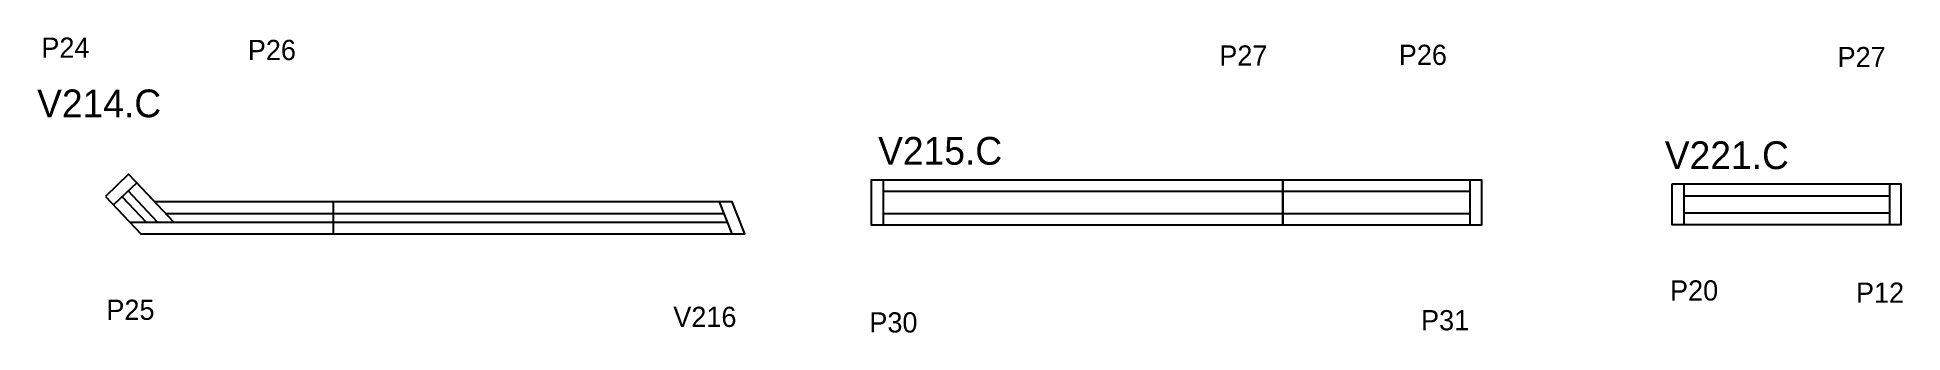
# Model space of a CAD drawing. Header units: metres. Extents: x 1678 to 2785, y 16542 to 16718.
import ezdxf

# ---------------------------------------------------------------- set-up
doc = ezdxf.new("R2010")
doc.units = ezdxf.units.M
for name, color, linetype in [('5', 7, 'Continuous'), ('NOMENCLATURA', 7, 'Continuous'), ('Painéis', 7, 'Continuous'), ('SARR_2.2x7', 7, 'Continuous')]:
    doc.layers.add(name, color=color, linetype=linetype)

msp = doc.modelspace()

# ---------------------------------------------------------------- linework, layer by layer
at = {"layer": 'Painéis', "color": 7, "lineweight": 25}
msp.add_line((1853.7, 16600.9), (1853.7, 16619.9), dxfattribs=at)
for points in [[(1718.3, 16623.2), (1739.4, 16600.9), (2097.7, 16600.9), (2090.1, 16619.9), (1747.6, 16619.9), (1732.1, 16636.3), (1718.3, 16623.2)], [(2647.6, 16630.4), (2647.6, 16606.4), (2783.6, 16606.4), (2783.6, 16630.4), (2647.6, 16630.4)]]:
    msp.add_lwpolyline(points, dxfattribs=at)
for points in [[(2416.7, 16606), (2172.7, 16606), (2172.7, 16633), (2416.7, 16633)], [(2416.7, 16633), (2534.7, 16633), (2534.7, 16606), (2416.7, 16606)]]:
    msp.add_lwpolyline(points, close=True, dxfattribs=at)
at = {"layer": 'SARR_2.2x7', "color": 7, "lineweight": 25}
for p, q in [((2179.7, 16633), (2179.7, 16606)), ((2527.7, 16633), (2527.7, 16606)), ((1736.9, 16631.2), (1723.1, 16618.1)), ((1728.2, 16622.9), (1742.4, 16607.9)), ((1749.3, 16607.9), (1731.8, 16626.4)), ((1758.9, 16607.9), (1736.7, 16631.4)), ((2416.7, 16626), (2179.7, 16626)), ((2527.7, 16626), (2416.7, 16626)), ((2654.6, 16630.4), (2654.6, 16606.4)), ((2776.6, 16623.4), (2654.6, 16623.4)), ((2776.6, 16630.4), (2776.6, 16606.4)), ((1853.7, 16612.9), (1754.2, 16612.9)), ((2085.4, 16612.9), (1853.7, 16612.9)), ((2090.1, 16600.9), (2082.6, 16619.9)), ((2179.7, 16613), (2416.7, 16613)), ((2416.7, 16613), (2527.7, 16613)), ((2654.6, 16613.4), (2776.6, 16613.4)), ((1732.8, 16607.9), (1853.7, 16607.9)), ((1853.7, 16607.9), (2087.4, 16607.9))]:
    msp.add_line(p, q, dxfattribs=at)

# ---------------------------------------------------------------- texts
at = {"layer": '5', "color": 7, "lineweight": 25}
for s, p in [('P24', (1680.3, 16705.6)), ('P26', (1802.8, 16704.2)), ('P27', (2379.1, 16700.9)), ('P26', (2485.6, 16701.3)), ('P27', (2745.9, 16700)), ('P20', (2646.5, 16561.3)), ('P12', (2756.8, 16560)), ('P25', (1718.9, 16549.8)), ('V216', (2055.2, 16545.6)), ('P31', (2498.8, 16543.6)), ('P30', (2171.5, 16542.3))]:
    msp.add_text(s, height=12, dxfattribs=at).set_placement(p)
at = {"layer": 'NOMENCLATURA', "color": 7, "lineweight": 25}
for s, p in [('V214.C', (1677.8, 16670.2)), ('V215.C', (2176.7, 16642)), ('V221.C', (2643.4, 16639.4))]:
    msp.add_text(s, height=16.5, dxfattribs=at).set_placement(p)

doc.saveas('drawing.dxf')
